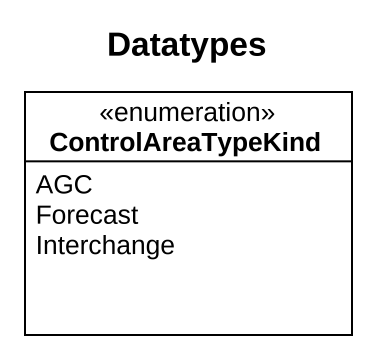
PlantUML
@startuml
title Datatypes
hide circle
hide empty members
enum ControlAreaTypeKind {
  AGC
  Forecast
  Interchange
}
@enduml
